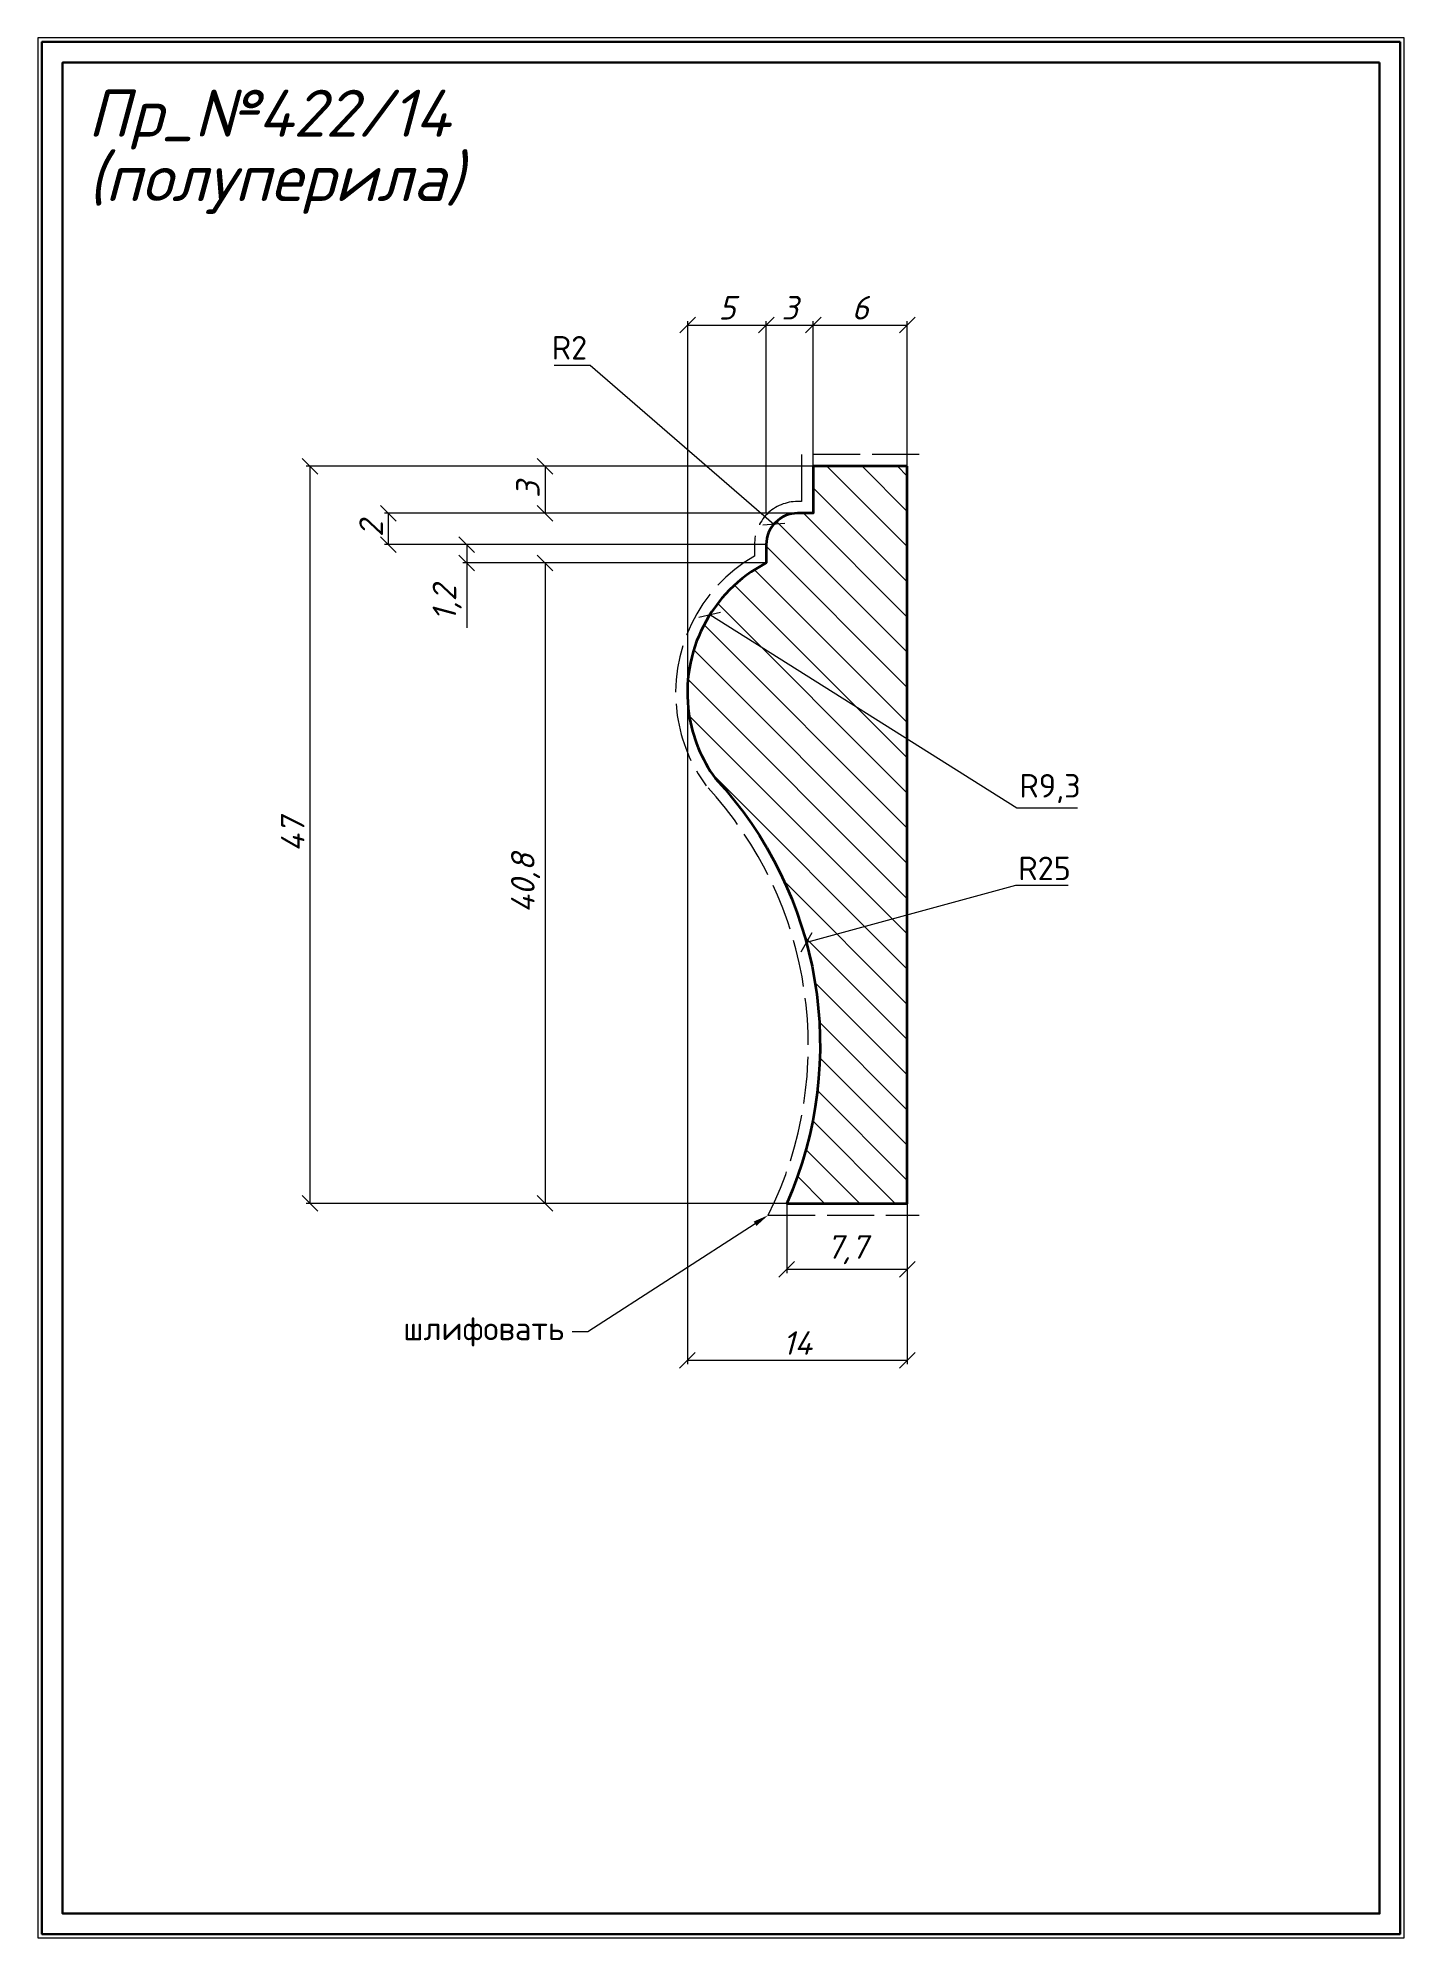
# Model space of a CAD drawing. Header units: millimetres. Extents: x 7439 to 7527, y -488 to -366.
import ezdxf
from ezdxf import colors
from ezdxf.entities.mleader import LeaderData, LeaderLine
from ezdxf.math import Vec2, Vec3

# ---------------------------------------------------------------- set-up
doc = ezdxf.new("R2010")
doc.units = ezdxf.units.MM
doc.linetypes.add('ACAD_ISO02W100', pattern=[15, 12, -3])
doc.layers.get('0').update_dxf_attribs({"lineweight": 13})
for name, color, linetype, lineweight in [('профили', 1, 'Continuous', 35), ('служебный слой ЛИНИИ ПУНКТИРНЫЕ', 7, 'ACAD_ISO02W100', 13), ('служебный слой НАДПИСИ', 7, 'Continuous', 13), ('служебный слой РАЗМЕРЫ', 7, 'Continuous', 9), ('служебный слой ШТАМП', 7, 'Continuous', 30), ('служебный слой ШТРИХОВКА', 7, 'Continuous', 5)]:
    doc.layers.add(name, color=color, linetype=linetype, lineweight=lineweight)
doc.styles.add('ЕСКД', font='isocpeur.ttf', dxfattribs={"oblique": 15})
doc.styles.add('ЕСКД профили размеры', font='isocpeur.ttf')
doc.styles.add('ЕСКД профили текст', font='isocpeur.ttf')
doc.dimstyles.new('ЕСКД', dxfattribs={"dimtxt": 3.5, "dimasz": 2.5, "dimexe": 0.25, "dimexo": 0, "dimgap": 0.35, "dimtad": 1, "dimdec": 1, "dimzin": 9, "dimtxsty": 'ЕСКД', "dimblk": 'OBLIQUE', "dimcen": 0, "dimclrd": 256, "dimclre": 256, "dimclrt": 256, "dimadec": 1, "dimazin": 0, "dimtfac": 1, "dimtdec": 1, "dimtmove": 0, "dimatfit": 3, "dimldrblk": 'DOTSMALL', "dimfxl": 1, "dimlwd": -1, "dimlwe": -1, "dimarcsym": 0})
doc.dimstyles.new('ЕСКД профили$4', dxfattribs={"dimtxt": 1.5, "dimasz": 1, "dimexe": 0.3, "dimexo": 0, "dimgap": 0.35, "dimtad": 1, "dimtoh": 1, "dimdec": 1, "dimzin": 9, "dimtxsty": 'ЕСКД профили размеры', "dimblk": 'OBLIQUE', "dimcen": 0, "dimse1": 1, "dimclrd": 256, "dimclre": 256, "dimclrt": 256, "dimadec": 1, "dimazin": 0, "dimtfac": 1, "dimtdec": 1, "dimtofl": 0, "dimtmove": 0, "dimatfit": 3, "dimldrblk": 'DOTSMALL', "dimfxl": 1, "dimlwd": -1, "dimlwe": -1, "dimarcsym": 2})

# ---------------------------------------------------------------- blocks, each defined once
blk = doc.blocks.new('_OBLIQUE')
at = {"color": 0, "linetype": 'ByBlock'}
blk.add_line((-0.5, -0.5), (0.5, 0.5), dxfattribs=at)
blk = doc.blocks.new('*D15')
at = {"layer": 'Defpoints', "color": 0, "transparency": 16777216}
for p in [(7488.89, -393.76), (7456.79, -440.76), (7487.2, -440.76)]:
    blk.add_point(p, dxfattribs=at)
at = {"layer": 'служебный слой РАЗМЕРЫ', "transparency": 16777216}
for p, q in [((7488.89, -393.76), (7456.54, -393.76)), ((7456.79, -393.76), (7456.79, -440.76)), ((7487.2, -440.76), (7456.54, -440.76))]:
    blk.add_line(p, q, dxfattribs=at)
for p, rotation in [((7456.79, -393.76), 90), ((7456.79, -440.76), 270)]:
    blk.add_blockref('_OBLIQUE', p, dxfattribs=dict(at, rotation=rotation))
at = {"layer": 'служебный слой РАЗМЕРЫ', "transparency": 16777216, "insert": (7455.69, -417.26), "char_height": 1.5, "attachment_point": 5, "rotation": 90, "style": 'ЕСКД'}
blk.add_mtext('47', dxfattribs=at)
blk = doc.blocks.new('_DotSmall')
at = {"color": 0, "linetype": 'ByBlock', "lineweight": -3, "const_width": 0.5}
blk.add_lwpolyline([(-0.0625, 0, 1), (0.0625, 0, 1)], format="xyb", close=True, dxfattribs=at)
blk = doc.blocks.new('*D14')
at = {"layer": 'Defpoints', "color": 0, "transparency": 16777216}
for p in [(7487.2, -440.76), (7494.89, -440.76), (7494.89, -444.96)]:
    blk.add_point(p, dxfattribs=at)
at = {"layer": 'служебный слой РАЗМЕРЫ', "transparency": 16777216}
for p, q in [((7487.2, -440.76), (7487.2, -445.21)), ((7494.89, -440.76), (7494.89, -445.21)), ((7487.2, -444.96), (7494.89, -444.96))]:
    blk.add_line(p, q, dxfattribs=at)
at = {"layer": 'служебный слой РАЗМЕРЫ', "transparency": 16777216, "rotation": 180}
blk.add_blockref('_OBLIQUE', (7487.2, -444.96), dxfattribs=at)
at = {"layer": 'служебный слой РАЗМЕРЫ', "transparency": 16777216}
blk.add_blockref('_OBLIQUE', (7494.89, -444.96), dxfattribs=at)
at = {"layer": 'служебный слой РАЗМЕРЫ', "transparency": 16777216, "insert": (7491.04, -443.71), "char_height": 1.5, "attachment_point": 5, "style": 'ЕСКД'}
blk.add_mtext('7,7', dxfattribs=at)
blk = doc.blocks.new('*D12')
at = {"layer": 'Defpoints', "color": 0, "transparency": 16777216}
for p in [(7486.38, -397.45), (7487.89, -398.76)]:
    blk.add_point(p, dxfattribs=at)
at = {"layer": 'служебный слой РАЗМЕРЫ', "transparency": 16777216}
for p, q in [((7472.37, -387.31), (7474.67, -387.31)), ((7474.67, -387.31), (7486.38, -397.45))]:
    blk.add_line(p, q, dxfattribs=at)
at = {"layer": 'служебный слой РАЗМЕРЫ', "transparency": 16777216, "rotation": 319.1177585471292}
blk.add_blockref('_OBLIQUE', (7486.38, -397.45), dxfattribs=at)
at = {"layer": 'служебный слой РАЗМЕРЫ', "transparency": 16777216, "insert": (7473.34, -386.21), "char_height": 1.5, "attachment_point": 5, "style": 'ЕСКД профили размеры'}
blk.add_mtext('R2', dxfattribs=at)
blk = doc.blocks.new('*D11')
at = {"layer": 'Defpoints', "color": 0, "transparency": 16777216}
for p in [(7488.45, -424.13), (7464.32, -430.68)]:
    blk.add_point(p, dxfattribs=at)
at = {"layer": 'служебный слой РАЗМЕРЫ', "transparency": 16777216}
for p, q in [((7501.79, -420.5), (7488.45, -424.13)), ((7505.14, -420.5), (7501.79, -420.5))]:
    blk.add_line(p, q, dxfattribs=at)
at = {"layer": 'служебный слой РАЗМЕРЫ', "transparency": 16777216, "rotation": 195.1965018217328}
blk.add_blockref('_OBLIQUE', (7488.45, -424.13), dxfattribs=at)
at = {"layer": 'служебный слой РАЗМЕРЫ', "transparency": 16777216, "insert": (7503.64, -419.4), "char_height": 1.5, "attachment_point": 5, "style": 'ЕСКД профили размеры'}
blk.add_mtext('R25', dxfattribs=at)
blk = doc.blocks.new('*D10')
at = {"layer": 'Defpoints', "color": 0, "transparency": 16777216}
for p in [(7490.16, -408.19), (7498.03, -413.15)]:
    blk.add_point(p, dxfattribs=at)
at = {"layer": 'служебный слой РАЗМЕРЫ', "transparency": 16777216}
for p, q in [((7501.88, -415.56), (7482.29, -403.24)), ((7505.75, -415.56), (7501.88, -415.56))]:
    blk.add_line(p, q, dxfattribs=at)
at = {"layer": 'служебный слой РАЗМЕРЫ', "transparency": 16777216, "rotation": 147.8384354052391}
blk.add_blockref('_OBLIQUE', (7482.29, -403.24), dxfattribs=at)
at = {"layer": 'служебный слой РАЗМЕРЫ', "transparency": 16777216, "insert": (7503.99, -414.31), "char_height": 1.5, "attachment_point": 5, "style": 'ЕСКД профили размеры'}
blk.add_mtext('R9,3', dxfattribs=at)
blk = doc.blocks.new('*D8')
at = {"layer": 'Defpoints', "color": 0, "transparency": 16777216}
for p in [(7485.89, -398.76), (7466.79, -399.93), (7485.89, -399.93)]:
    blk.add_point(p, dxfattribs=at)
at = {"layer": 'служебный слой РАЗМЕРЫ', "transparency": 16777216}
for p, q in [((7485.89, -398.76), (7466.54, -398.76)), ((7466.79, -398.76), (7466.79, -399.93)), ((7485.89, -399.93), (7466.54, -399.93)), ((7466.79, -399.93), (7466.79, -404.06))]:
    blk.add_line(p, q, dxfattribs=at)
for p, rotation in [((7466.79, -398.76), 90), ((7466.79, -399.93), 270)]:
    blk.add_blockref('_OBLIQUE', p, dxfattribs=dict(at, rotation=rotation))
at = {"layer": 'служебный слой РАЗМЕРЫ', "transparency": 16777216, "insert": (7465.54, -402.49), "char_height": 1.5, "attachment_point": 5, "rotation": 90, "style": 'ЕСКД'}
blk.add_mtext('1,2', dxfattribs=at)
blk = doc.blocks.new('*D7')
at = {"layer": 'Defpoints', "color": 0, "transparency": 16777216}
for p in [(7461.79, -396.76), (7487.89, -396.76), (7485.89, -398.76)]:
    blk.add_point(p, dxfattribs=at)
at = {"layer": 'служебный слой РАЗМЕРЫ', "transparency": 16777216}
for p, q in [((7487.89, -396.76), (7461.54, -396.76)), ((7461.79, -398.76), (7461.79, -396.76)), ((7485.89, -398.76), (7461.54, -398.76))]:
    blk.add_line(p, q, dxfattribs=at)
for p, rotation in [((7461.79, -396.76), 90), ((7461.79, -398.76), 270)]:
    blk.add_blockref('_OBLIQUE', p, dxfattribs=dict(at, rotation=rotation))
at = {"layer": 'служебный слой РАЗМЕРЫ', "transparency": 16777216, "insert": (7460.69, -397.76), "char_height": 1.5, "attachment_point": 5, "rotation": 90, "style": 'ЕСКД'}
blk.add_mtext('2', dxfattribs=at)
blk = doc.blocks.new('*D6')
at = {"layer": 'Defpoints', "color": 0, "transparency": 16777216}
for p in [(7485.89, -399.93), (7471.79, -440.76), (7488.02, -440.76)]:
    blk.add_point(p, dxfattribs=at)
at = {"layer": 'служебный слой РАЗМЕРЫ', "transparency": 16777216}
for p, q in [((7485.89, -399.93), (7471.54, -399.93)), ((7471.79, -399.93), (7471.79, -440.76)), ((7488.02, -440.76), (7471.54, -440.76))]:
    blk.add_line(p, q, dxfattribs=at)
for p, rotation in [((7471.79, -399.93), 90), ((7471.79, -440.76), 270)]:
    blk.add_blockref('_OBLIQUE', p, dxfattribs=dict(at, rotation=rotation))
at = {"layer": 'служебный слой РАЗМЕРЫ', "transparency": 16777216, "insert": (7470.54, -420.34), "char_height": 1.5, "attachment_point": 5, "rotation": 90, "style": 'ЕСКД'}
blk.add_mtext('40,8', dxfattribs=at)
blk = doc.blocks.new('*D5')
at = {"layer": 'Defpoints', "color": 0, "transparency": 16777216}
for p in [(7488.89, -393.76), (7471.79, -396.76), (7488.89, -396.76)]:
    blk.add_point(p, dxfattribs=at)
at = {"layer": 'служебный слой РАЗМЕРЫ', "transparency": 16777216}
for p, q in [((7488.89, -393.76), (7471.54, -393.76)), ((7471.79, -393.76), (7471.79, -396.76)), ((7488.89, -396.76), (7471.54, -396.76))]:
    blk.add_line(p, q, dxfattribs=at)
for p, rotation in [((7471.79, -393.76), 90), ((7471.79, -396.76), 270)]:
    blk.add_blockref('_OBLIQUE', p, dxfattribs=dict(at, rotation=rotation))
at = {"layer": 'служебный слой РАЗМЕРЫ', "transparency": 16777216, "insert": (7470.69, -395.26), "char_height": 1.5, "attachment_point": 5, "rotation": 90, "style": 'ЕСКД'}
blk.add_mtext('3', dxfattribs=at)

msp = doc.modelspace()

# ---------------------------------------------------------------- hatches: boundary and pattern name
at = {"layer": 'служебный слой ШТРИХОВКА'}
h = msp.add_hatch(dxfattribs=at)
h.set_pattern_fill('ANSI31', color=256, scale=0.5, angle=90, style=0)
h.set_pattern_definition([(135, (7592.8107, 843.4945), (-1.122532, -1.122532), [])])
h.paths.add_polyline_path([(7494.89, -393.76), (7488.89, -393.76), (7488.89, -396.76), (7487.89, -396.76, 0.414214), (7485.89, -398.76), (7485.89, -399.93, 0.320316), (7480.96, -409.55, 0.12131), (7482.64, -413.66, -0.29938), (7487.2, -440.76), (7494.89, -440.76)])

# ---------------------------------------------------------------- linework, layer by layer
at = {"layer": 'профили'}
msp.add_lwpolyline([(7494.89, -393.76), (7488.89, -393.76), (7488.89, -396.76), (7487.89, -396.76, 0.414214), (7485.89, -398.76), (7485.89, -399.93, 0.320316), (7480.96, -409.55, 0.12131), (7482.64, -413.66, -0.29938), (7487.2, -440.76), (7494.89, -440.76), (7494.89, -393.76)], format="xyb", close=True, dxfattribs=at)
at = {"layer": 'служебный слой ЛИНИИ ПУНКТИРНЫЕ', "ltscale": 0.25}
msp.add_lwpolyline([(7495.64, -393.01), (7488.14, -393.01), (7488.14, -396.01), (7487.89, -396.01, 0.414214), (7485.14, -398.76), (7485.14, -399.49, 0.307678), (7480.22, -409.66, 0.122477), (7482.06, -414.14, -0.312985), (7486.02, -441.51), (7495.64, -441.51)], format="xyb", dxfattribs=at)
at = {"layer": 'служебный слой ШТАМП', "color": 6, "lineweight": 5, "ltscale": 100}
msp.add_lwpolyline([(7526.57, -366.46), (7439.44, -366.46), (7439.44, -487.59), (7526.57, -487.59)], close=True, dxfattribs=at)
at = {"layer": 'служебный слой ШТАМП', "ltscale": 100}
for points in [[(7526.32, -366.71), (7439.69, -366.71), (7439.69, -487.34), (7526.32, -487.34)], [(7525.01, -368.03), (7441.01, -368.03), (7441.01, -486.03), (7525.01, -486.03)]]:
    msp.add_lwpolyline(points, close=True, dxfattribs=at)

# ---------------------------------------------------------------- texts
at = {"layer": 'служебный слой НАДПИСИ', "style": 'ЕСКД', "oblique": 15}
for s, p in [('Пр_№422/14', (7442.61, -372.76)), ('(полуперила)', (7442.61, -376.86))]:
    msp.add_text(s, height=3, dxfattribs=at).set_placement(p)

# ---------------------------------------------------------------- dimensions: what is measured, and where the dimension line sits
at = {"layer": 'служебный слой РАЗМЕРЫ'}
for base, p1, p2 in [((7485.89, -384.76), (7480.89, -408.78), (7485.89, -396.76)), ((7488.89, -384.76), (7485.89, -396.76), (7488.89, -393.76)), ((7494.89, -384.76), (7488.89, -393.76), (7494.89, -393.76)), ((7494.89, -450.76), (7480.86, -408.19), (7494.89, -440.76))]:
    msp.add_linear_dim(base=base, p1=p1, p2=p2, dimstyle='ЕСКД', override={"dimtxt": 1.5, "dimasz": 1}, dxfattribs=at).render()
for center, mpoint, picture, middle in [((7487.89, -398.76), (7486.38, -397.45), '*D12', (7473.34, -387.31)), ((7490.16, -408.19), (7498.03, -413.15), '*D10', (7503.99, -415.56)), ((7464.32, -430.68), (7488.45, -424.13), '*D11', (7503.64, -420.5))]:
    dim = msp.add_radius_dim(center=center, mpoint=mpoint, dimstyle='ЕСКД профили$4', dxfattribs=at)
    dim.commit()
    dim.dimension.update_dxf_attribs({"geometry": picture, "text_midpoint": middle, "dimtype": 132})
for base, p1, p2, picture, middle in [((7456.79, -440.76), (7488.89, -393.76), (7487.2, -440.76), '*D15', (7455.69, -417.26)), ((7471.79, -396.76), (7488.89, -393.76), (7488.89, -396.76), '*D5', (7470.69, -395.26)), ((7461.79, -396.76), (7485.89, -398.76), (7487.89, -396.76), '*D7', (7460.69, -397.76)), ((7466.79, -399.93), (7485.89, -398.76), (7485.89, -399.93), '*D8', (7465.54, -402.49)), ((7471.79, -440.76), (7485.89, -399.93), (7488.02, -440.76), '*D6', (7470.54, -420.34))]:
    dim = msp.add_linear_dim(base=base, p1=p1, p2=p2, angle=90, dimstyle='ЕСКД', override={"dimtxt": 1.5, "dimasz": 1}, dxfattribs=at)
    dim.commit()
    dim.dimension.update_dxf_attribs({"geometry": picture, "text_midpoint": middle})
dim = msp.add_linear_dim(base=(7494.89, -444.96), p1=(7487.2, -440.76), p2=(7494.89, -440.76), dimstyle='ЕСКД', override={"dimtxt": 1.5, "dimasz": 1}, dxfattribs=at)
dim.commit()
dim.dimension.update_dxf_attribs({"geometry": '*D14', "text_midpoint": (7491.04, -443.71)})

# ---------------------------------------------------------------- leaders
ml = msp.add_multileader_mtext('Standard', dxfattribs=at)
ml.set_content('\\A1;шлифовать', color=256, style='ЕСКД профили текст')
ml.set_leader_properties(color=256, linetype='ByLayer', lineweight=-1)
ml.build(insert=Vec2(0, 0))
ml.multileader.update_dxf_attribs({"dogleg_length": 1, "arrow_head_size": 1})
ctx = ml.context
ctx.base_point, ctx.char_height, ctx.arrow_head_size, ctx.landing_gap_size, ctx.plane_origin = Vec3(7462.32, -448.95), 1.5, 1, 0.5, Vec3(7482.29, -435.79)
ctx.text_align_type = 2
notes = []
notes.append((ctx, [(0, (1, 1, 0), (7474.52, -448.95), (-1, 0), 1, [(0, [(7486.02, -441.51)], 0, [])])]))
ctx.mtext.insert, ctx.mtext.alignment, ctx.mtext.flow_direction = Vec3(7473.02, -447.98), 3, 5
for ctx, leaders in notes:
    for number, flags, end, landing, length, lines in leaders:
        leader = LeaderData()
        leader.index, (leader.has_last_leader_line, leader.has_dogleg_vector, leader.attachment_direction) = number, flags
        leader.last_leader_point, leader.dogleg_vector, leader.dogleg_length = Vec3(end), Vec3(landing), length
        for number, points, colour, breaks in lines:
            line = LeaderLine()
            line.index, line.vertices, line.color, line.breaks = number, Vec3.list(points), colors.encode_raw_color(colour), breaks
            leader.lines.append(line)
        ctx.leaders.append(leader)

doc.saveas('drawing.dxf')
